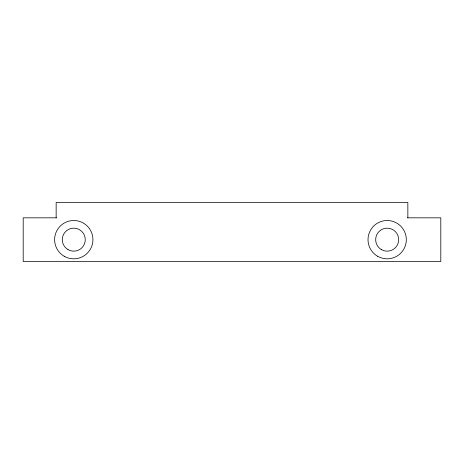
<?xml version="1.0" encoding="UTF-8"?>
<svg xmlns="http://www.w3.org/2000/svg" width="464" height="464" viewBox="0 0 464 464"><rect width="100%" height="100%" fill="white"/><g stroke="black" fill="none" stroke-linecap="round" stroke-linejoin="round"><path stroke-width="0.7" d="M56.55 217.825L23.2 217.825L23.2 261.499L440.8 261.499L440.8 217.825L407.45 217.825M407.85 217.825L407.85 202.501L56.15 202.501L56.15 217.825M381.414 249.615A11.496 11.496 0 0 0 398.657 239.662A11.496 11.496 0 0 0 381.414 229.709A11.496 11.496 0 0 0 381.414 249.615M68.022 249.615A11.496 11.496 0 0 0 85.266 239.662A11.496 11.496 0 0 0 68.022 229.709A11.496 11.496 0 0 0 68.022 249.615M64.194 256.25A19.157 19.157 0 0 0 92.928 239.662A19.157 19.157 0 0 0 64.194 223.074A19.157 19.157 0 0 0 64.194 256.25M377.586 256.25A19.157 19.157 0 0 0 406.319 239.662A19.157 19.157 0 0 0 377.586 223.074A19.157 19.157 0 0 0 377.586 256.25"/></g></svg>
